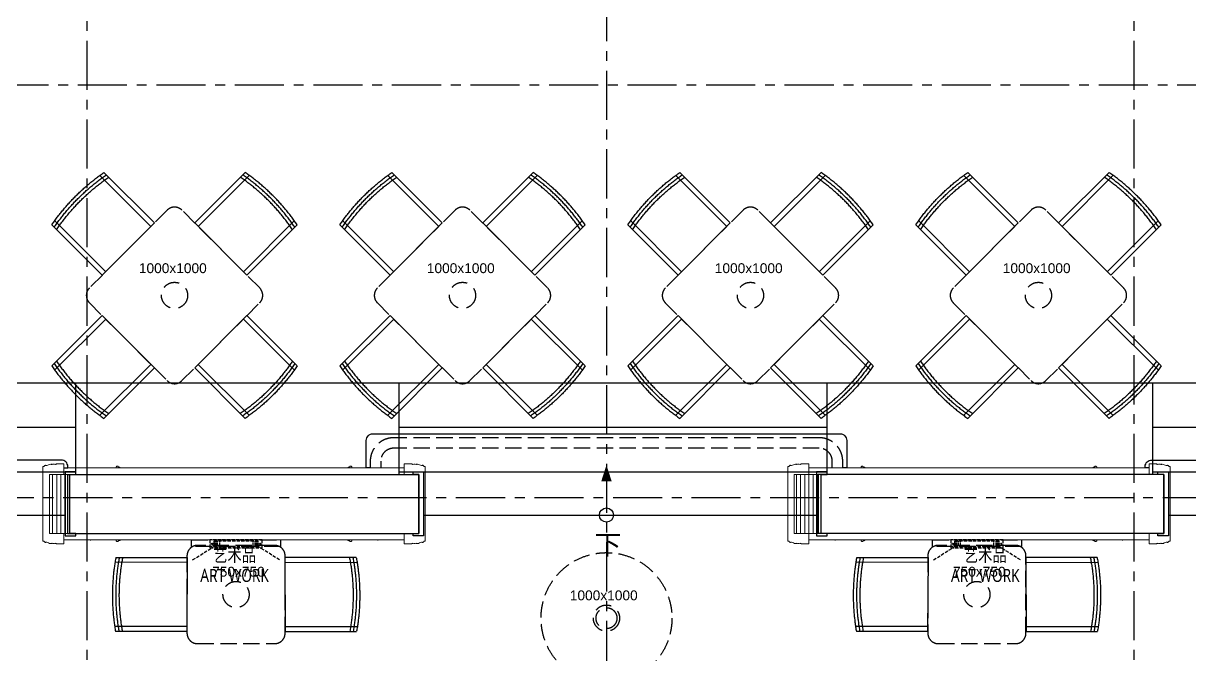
# Model space of a CAD drawing. Header units: millimetres. Extents: x -6033 to 120673, y -4970 to 90533.
# Drawn here: x 52895 to 61806, y 65014 to 69833 of the extents above; entities that cross this region are included whole.
import ezdxf

# ---------------------------------------------------------------- set-up
doc = ezdxf.new("R2010")
doc.units = ezdxf.units.MM
for name, pattern in [('I-AR$0$CENTER', [2, 1.25, -0.25, 0.25, -0.25]), ('I-PLAN$0$ACAD_ISO02W100', [15, 12, -3]), ('I-PLAN$0$CENTER', [2, 1.25, -0.25, 0.25, -0.25]), ('I-PLAN$0$DASH', [0.35, 0.25, -0.1]), ('I-PLAN$0$DASHED', [19.05, 12.7, -6.35]), ('I-PLAN$0$HIDDEN2', [0.1875, 0.125, -0.0625])]:
    doc.linetypes.add(name, pattern=pattern)
for name, color, linetype in [('I-AR$0$D-BASE-WALL', 4, 'Continuous'), ('I-AR$0$I-stairs', 2, 'Continuous'), ('I-AR$0$I—平面—装饰面层线', 4, 'Continuous'), ('I-PLAN$0$0-建-楼梯', 1, 'Continuous'), ('I-PLAN$0$A-stairs', 2, 'Continuous'), ('I-PLAN$0$FURN', 1, 'Continuous'), ('I-PLAN$0$I-GRID', 252, 'I-PLAN$0$CENTER'), ('I-PLAN$0$I-PL-FURN', 1, 'I-PLAN$0$DASH'), ('I-PLAN$0$I-PL-LIGHT', 1, 'I-PLAN$0$HIDDEN2'), ('I-PLAN$0$ID-TEXT-HEADING-3', 3, 'Continuous'), ('I-PLAN$0$L-ELEV-MARK', 253, 'Continuous'), ('I-PLAN$0$P-平面活动家具', 1, 'Continuous'), ('ISH-Refe1', 50, 'Continuous')]:
    doc.layers.add(name, color=color, linetype=linetype)
for name, color, linetype, lineweight in [('I-AR$0$GZET_COL_GRID_1-200_轴线', 8, 'I-AR$0$CENTER', 25), ('I-AR$0$I-SCOPE', 252, 'Continuous', 35), ('I-PLAN$0$_ACM-A-WALL-HACH', 251, 'Continuous', 9), ('I-PLAN$0$I-PL-WALL-FHINISH', 73, 'Continuous', 13), ('I-PLAN$0$I-WALL', 6, 'Continuous', 13)]:
    doc.layers.add(name, color=color, linetype=linetype, lineweight=lineweight)
doc.styles.add('HB35Norm', font='ARCHSTYL.SHX', dxfattribs={"width": 0.8, "height": 3.5})
doc.styles.add('I-PLAN$0$Arial', font='ARIALUNI.ttf')

# ---------------------------------------------------------------- blocks, each defined once
blk = doc.blocks.new('I-AR$0$海龙_1211170131')
at = {"layer": 'I-AR$0$GZET_COL_GRID_1-200_轴线', "ltscale": 300}
for p, q in [((53155, 86275), (53155, 59995)), ((61155, 86275), (61155, 59995)), ((-2225, 65990), (116415, 65990))]:
    blk.add_line(p, q, dxfattribs=at)
blk = doc.blocks.new('I-AR')
at = {"layer": 'I-AR$0$I-SCOPE'}
h = blk.add_hatch(dxfattribs=at)
h.set_pattern_fill('ANSI31', color=256, scale=200)
h.paths.add_polyline_path([(63300, 72640), (66630, 72640), (66630, 70889.4), (90600, 70890), (90600, 66390), (96650, 66390), (96650, 24876.4), (18340, 24876.4), (18340, 66390), (48090, 66390), (48090, 72640), (51400, 72640), (51400, 72649.9), (52869.5, 72649.9), (52869.5, 72640), (55240, 72640), (55240, 72790), (59460, 72790), (59460, 72640), (61830.5, 72640), (61830.5, 72649.9), (63300, 72649.9)], flags=16)
h.paths.add_polyline_path([(7330, 0), (7330, -1770), (11180, -1770), (11180, 0), (18450, 0), (18450, 2900), (27550, 2900), (27550, 18090), (37037.3, 18090), (37037.3, 17350), (96200, 17350), (96200, 18120), (114640, 18120), (114640, 84500), (0, 84500), (0, 0)])
at = {"layer": 'I-AR$0$D-BASE-WALL'}
for p, q in [((53232.5, 66390), (53232.5, 65940)), ((53232.5, 66390), (55917.5, 66390)), ((55917.5, 66390), (55917.5, 65940)), ((58967.5, 66390), (58967.5, 65940)), ((61607.5, 66390), (58967.5, 66390)), ((61607.5, 66390), (61607.5, 65940)), ((53232.5, 65940), (55917.5, 65940)), ((61607.5, 65940), (58967.5, 65940))]:
    blk.add_line(p, q, dxfattribs=at)
at = {"layer": 'I-AR$0$I-stairs'}
for p, q in [((48630, 67090), (66100, 67090)), ((53295, 66390), (53295, 67090)), ((55765, 66390), (55765, 67090)), ((59035, 66390), (59035, 67090)), ((61525, 66390), (61525, 67090)), ((50135, 66750), (53295, 66750)), ((55765, 66750), (59035, 66750)), ((61525, 66750), (64660, 66750)), ((50135, 66410), (53295, 66410)), ((55765, 66410), (59035, 66410)), ((61525, 66410), (64660, 66410)), ((51285, 66080), (53215, 66080)), ((55952.5, 66080), (58955, 66080)), ((61642.5, 66080), (63500, 66080))]:
    blk.add_line(p, q, dxfattribs=at)
at = {"layer": 'I-AR$0$I—平面—装饰面层线'}
for points in [[(53250, 66390), (53295, 66390), (53295, 66410), (53215, 66410), (53215, 65920), (53295, 65920), (53295, 65940), (53250, 65940), (53250, 66390)], [(55917.5, 66390), (55872.5, 66390), (55872.5, 66410), (55952.5, 66410), (55952.5, 65920), (55872.5, 65920), (55872.5, 65940), (55917.5, 65940), (55917.5, 66390)], [(58990, 66390), (59035, 66390), (59035, 66410), (58955, 66410), (58955, 65920), (59035, 65920), (59035, 65940), (58990, 65940), (58990, 66390)], [(61607.5, 66390), (61562.5, 66390), (61562.5, 66410), (61642.5, 66410), (61642.5, 65920), (61562.5, 65920), (61562.5, 65940), (61607.5, 65940), (61607.5, 66390)]]:
    blk.add_lwpolyline(points, dxfattribs=at)
at = {"layer": 'I-AR$0$GZET_COL_GRID_1-200_轴线'}
blk.add_blockref('I-AR$0$海龙_1211170131', (225, 225), dxfattribs=at)
blk = doc.blocks.new('I-PLAN$0$091116-BRASSERIE$0$Floor_03$0$Y_03_Floor$0$3rd-Floor-rest$0$A$C41AE3FBC')
at = {"layer": 'I-PLAN$0$I-PL-FURN', "ltscale": 500}
for p, q in [((-9.62, -6), (-9.62, 15.76)), ((9.62, -6.06), (9.62, 15.7))]:
    blk.add_line(p, q, dxfattribs=at)
blk.add_lwpolyline([(11.12, 15.38), (11.12, -6.06), (-11.12, -6), (-11.12, 15.44)], dxfattribs=at)
for centre, radius, start, end in [((-0.15, -45.9), 62.31, 79.5796, 100.1371), ((-0.15, -45.25), 60.66, 79.2974, 100.4193), ((-0.14, -44.6), 59.02, 78.9991, 100.7176)]:
    blk.add_arc(centre, radius, start, end, dxfattribs=at)
blk = doc.blocks.new('*U524')
at = {"layer": 'I-PLAN$0$I-PL-WALL-FHINISH'}
for points in [[(0, 50), (0, -30), (57, -30, -0.37825), (61.8, -27, 0.623496), (66.5, -25, 0.284819), (90.4, -25, 0.636149), (97.5, -27, 0.282378), (109.8, -26.5, -0.186128), (138.1, -17.9, 0.824383), (144, -16.9), (146.4, -16.9, -0.262247), (150, -13.9), (150, -9.9), (160, -9.9), (160, 559.9), (150, 559.9), (150, 563.9, -0.262247), (146.4, 566.9), (144, 566.9, 0.824383), (138.1, 567.9, -0.186128), (109.8, 576.5, 0.282378), (97.5, 577, 0.636149), (90.4, 575, 0.284819), (66.5, 575, 0.623496), (61.8, 577, -0.37825), (57, 580), (0, 580), (0, 500)], [(1789.5, 50), (1789.5, -30), (1732.5, -30, 0.37825), (1727.7, -27, -0.623496), (1723, -25, -0.284819), (1699.1, -25, -0.636149), (1692, -27, -0.282378), (1679.7, -26.5, 0.186128), (1651.4, -17.9, -0.824383), (1645.5, -16.9), (1643.1, -16.9, 0.262247), (1639.5, -13.9), (1639.5, -9.9), (1629.5, -9.9), (1629.5, 559.9), (1639.5, 559.9), (1639.5, 563.9, 0.262247), (1643.1, 566.9), (1645.5, 566.9, -0.824383), (1651.4, 567.9, 0.186128), (1679.7, 576.5, -0.282378), (1692, 577, -0.636149), (1699.1, 575, -0.284819), (1723, 575, -0.623496), (1727.7, 577, 0.37825), (1732.5, 580), (1789.5, 580), (1789.5, 500)]]:
    blk.add_lwpolyline(points, format="xyb", dxfattribs=at)
blk = doc.blocks.new('*U525')
at = {"layer": 'I-PLAN$0$I-PL-WALL-FHINISH'}
for points in [[(0, 50), (0, -30), (57, -30, -0.37825), (61.8, -27, 0.623496), (66.5, -25, 0.284819), (90.4, -25, 0.636149), (97.5, -27, 0.282378), (109.8, -26.5, -0.186128), (138.1, -17.9, 0.824383), (144, -16.9), (146.4, -16.9, -0.262247), (150, -13.9), (150, -9.9), (160, -9.9), (160, 559.9), (150, 559.9), (150, 563.9, -0.262247), (146.4, 566.9), (144, 566.9, 0.824383), (138.1, 567.9, -0.186128), (109.8, 576.5, 0.282378), (97.5, 577, 0.636149), (90.4, 575, 0.284819), (66.5, 575, 0.623496), (61.8, 577, -0.37825), (57, 580), (0, 580), (0, 500)], [(3090, 50), (3090, -30), (3033, -30, 0.37825), (3028.2, -27, -0.623496), (3023.5, -25, -0.284819), (2999.6, -25, -0.636149), (2992.5, -27, -0.282378), (2980.2, -26.5, 0.186128), (2951.9, -17.9, -0.824383), (2946, -16.9), (2943.6, -16.9, 0.262247), (2940, -13.9), (2940, -9.9), (2930, -9.9), (2930, 559.9), (2940, 559.9), (2940, 563.9, 0.262247), (2943.6, 566.9), (2946, 566.9, -0.824383), (2951.9, 567.9, 0.186128), (2980.2, 576.5, -0.282378), (2992.5, 577, -0.636149), (2999.6, 575, -0.284819), (3023.5, 575, -0.623496), (3028.2, 577, 0.37825), (3033, 580), (3090, 580), (3090, 500)]]:
    blk.add_lwpolyline(points, format="xyb", dxfattribs=at)
blk = doc.blocks.new('*U526')
at = {"layer": 'I-PLAN$0$I-PL-WALL-FHINISH'}
blk.add_lwpolyline([(0, 0), (2600.5, 0)], dxfattribs=at)
for points in [[(205, -1), (200, -1), (200, 0), (205, 0)], [(2395.5, -1), (2400.5, -1), (2400.5, 0), (2395.5, 0)]]:
    blk.add_lwpolyline(points, close=True, dxfattribs=at)
for points in [[(400, 0), (400, -8, -0.320816), (402.7, -10.6), (403.3, -10.6, 0.466827), (414.7, -10.6), (415.3, -10.6, -0.468154), (422.7, -5.5), (423.3, -4.8, 0.645582), (426.7, -4.6), (427.3, -4.6, -0.415157), (430, -3.3), (430, 0)], [(2200.5, 0), (2200.5, -8, 0.320816), (2197.8, -10.6), (2197.2, -10.6, -0.466827), (2185.8, -10.6), (2185.2, -10.6, 0.468154), (2177.8, -5.5), (2177.2, -4.8, -0.645582), (2173.8, -4.6), (2173.2, -4.6, 0.415157), (2170.5, -3.3), (2170.5, 0)]]:
    blk.add_lwpolyline(points, format="xyb", close=True, dxfattribs=at)
blk = doc.blocks.new('I-PLAN$0$海龙工具_镜前灯')
at = {"color": 8, "linetype": 'I-PLAN$0$DASH', "ltscale": 100}
for p, q in [((-331.6, 0.4), (-169.8, 103.5)), ((332, 0.4), (170.2, 103.5))]:
    blk.add_line(p, q, dxfattribs=at)
at = {"color": 8, "linetype": 'I-PLAN$0$DASH', "ltscale": 40}
for p, q in [((-167, 143.5), (-167, 103.5)), ((-162.2, 143.5), (-162.2, 103.5)), ((-154.5, 143.5), (-154.5, 103.5)), ((-143.4, 143.5), (-143.4, 103.5)), ((-127.5, 143.5), (-127.5, 103.5)), ((127.8, 143.5), (127.8, 103.5)), ((143.8, 143.5), (143.8, 103.5)), ((154.9, 143.5), (154.9, 103.5)), ((162.6, 143.5), (162.6, 103.5)), ((167.4, 143.5), (167.4, 103.5))]:
    blk.add_line(p, q, dxfattribs=at)
at = {"linetype": 'I-PLAN$0$DASH', "ltscale": 100}
blk.add_lwpolyline([(-199.8, 93.5), (200.2, 93.5), (200.2, 153.5), (-199.8, 153.5)], close=True, dxfattribs=at)
at = {"color": 8, "linetype": 'I-PLAN$0$DASH', "ltscale": 100}
blk.add_lwpolyline([(-169.8, 103.5), (170.2, 103.5), (170.2, 143.5), (-169.8, 143.5)], close=True, dxfattribs=at)
at = {"color": 8, "linetype": 'I-PLAN$0$DASH', "ltscale": 31.415927}
for centre in [(-184.2, 123.9), (184.6, 123.9)]:
    blk.add_circle(centre, 5, dxfattribs=at)
blk = doc.blocks.new('I-PLAN')
at = {"layer": 'I-PLAN$0$_ACM-A-WALL-HACH'}
h = blk.add_hatch(dxfattribs=at)
h.set_pattern_fill('ANSI31', color=256, scale=10, angle=45)
h.paths.add_polyline_path([(53094.5, 65940), (53232.5, 65940), (53232.5, 66390), (53094.5, 66390)])
h = blk.add_hatch(dxfattribs=at)
h.set_pattern_fill('ANSI31', color=256, scale=10, angle=45)
h.paths.add_polyline_path([(58967.5, 65940), (58785, 65940), (58785, 66390), (58967.5, 66390)])
at = {"layer": 'I-PLAN$0$0-建-楼梯'}
blk.add_lwpolyline([(57350, 66080, 0, 0, 0), (57350, 66461.8, 0, 80, 0), (57350, 66337.1, 0, 0, 0)], format="xyseb", dxfattribs=at)
at = {"layer": 'I-PLAN$0$A-stairs'}
for points in [[(55545, 66440), (55515, 66440), (55515, 66650, -0.414214), (55565, 66700), (59135, 66700, -0.414214), (59185, 66650), (59185, 66440), (59155, 66440)], [(53204.5, 66440), (53234.5, 66440), (53234.5, 66450, 0.414214), (53184.5, 66500), (51435, 66500, 0.414214), (51385, 66450), (51385, 66440), (51415, 66440)], [(61495.5, 66440), (61465.5, 66440), (61465.5, 66450, -0.414214), (61515.5, 66500), (63265, 66500, -0.414214), (63315, 66450), (63315, 66440), (63285, 66440)]]:
    blk.add_lwpolyline(points, format="xyb", dxfattribs=at)
for points in [[(51575, 66080), (53044.5, 66080)], [(55965, 66080), (58735, 66080)], [(61655.5, 66080), (63125, 66080)]]:
    blk.add_lwpolyline(points, dxfattribs=at)
at = {"layer": 'I-PLAN$0$I-GRID', "ltscale": 300}
for points in [[(57350, 74271.9), (57350, 60523.9)], [(47311.1, 69365), (67518.9, 69365)]]:
    blk.add_lwpolyline(points, dxfattribs=at)
at = {"layer": 'I-PLAN$0$I-PL-FURN', "ltscale": 500}
for points in [[(54106.6, 67106.1), (54700.5, 67700.1, 0.414214), (54700.5, 67813.2), (54106.6, 68407.2, 0.414214), (53993.4, 68407.2), (53399.5, 67813.2, 0.414214), (53399.5, 67700.1), (53993.4, 67106.1, 0.414214)], [(56306.6, 67106.1), (56900.5, 67700.1, 0.414214), (56900.5, 67813.2), (56306.6, 68407.2, 0.414214), (56193.4, 68407.2), (55599.5, 67813.2, 0.414214), (55599.5, 67700.1), (56193.4, 67106.1, 0.414214)], [(58506.6, 67106.1), (59100.5, 67700.1, 0.414214), (59100.5, 67813.2), (58506.6, 68407.2, 0.414214), (58393.4, 68407.2), (57799.5, 67813.2, 0.414214), (57799.5, 67700.1), (58393.4, 67106.1, 0.414214)], [(60706.6, 67106.1), (61300.5, 67700.1, 0.414214), (61300.5, 67813.2), (60706.6, 68407.2, 0.414214), (60593.4, 68407.2), (59999.5, 67813.2, 0.414214), (59999.5, 67700.1), (60593.4, 67106.1, 0.414214)], [(54225, 65098.2), (54815, 65098.2, 0.414214), (54895, 65178.2), (54895, 65768.2, 0.414214), (54815, 65848.2), (54225, 65848.2, 0.414214), (54145, 65768.2), (54145, 65178.2, 0.414214)], [(59885, 65098.2), (60475, 65098.2, 0.414214), (60555, 65178.2), (60555, 65768.2, 0.414214), (60475, 65848.2), (59885, 65848.2, 0.414214), (59805, 65768.2), (59805, 65178.2, 0.414214)]]:
    blk.add_lwpolyline(points, format="xyb", close=True, dxfattribs=at)
for points in [[(59155, 66440), (59155, 66490, 0.414214), (58975, 66670), (55725, 66670, 0.414214), (55545, 66490), (55545, 66440)], [(59075, 66440), (59075, 66490, 0.414214), (58975, 66590), (55725, 66590, 0.414214), (55625, 66490), (55625, 66440)]]:
    blk.add_lwpolyline(points, format="xyb", dxfattribs=at)
for points in [[(54860.1, 65840), (54179.9, 65840), (54179.9, 65890), (54860.1, 65890)], [(60520.1, 65840), (59839.9, 65840), (59839.9, 65890), (60520.1, 65890)]]:
    blk.add_lwpolyline(points, close=True, dxfattribs=at)
blk.add_circle((57350, 65292.8), 500, dxfattribs=at)
at = {"layer": 'I-PLAN$0$I-PL-LIGHT', "linetype": 'I-PLAN$0$DASHED', "ltscale": 10}
for centre, radius in [((54050, 67756.6), 100), ((56250, 67756.6), 100), ((58450, 67756.6), 100), ((60650, 67756.6), 100), ((54520, 65473.2), 100), ((60180, 65473.2), 100), ((57350, 65292.8), 100), ((57350, 65292.8), 80)]:
    blk.add_circle(centre, radius, dxfattribs=at)
at = {"layer": 'I-PLAN$0$I-WALL'}
for points in [[(53094.5, 65940), (53232.5, 65940), (53232.5, 66390), (53094.5, 66390)], [(58967.5, 65940), (58785, 65940), (58785, 66390), (58967.5, 66390)]]:
    blk.add_lwpolyline(points, close=True, dxfattribs=at)
at = {"layer": 'I-PLAN$0$L-ELEV-MARK'}
blk.add_circle((57350, 66080), 53.9, dxfattribs=at)
at = {"layer": 'I-PLAN$0$I-PL-LIGHT', "linetype": 'I-PLAN$0$DASHED', "ltscale": 10}
for p in [(54519.8, 65736.5), (60179.8, 65736.5)]:
    blk.add_blockref('I-PLAN$0$海龙工具_镜前灯', p, dxfattribs=at)
at = {"layer": 'I-PLAN$0$I-PL-WALL-FHINISH'}
for name, p in [('*U524', (51415, 65890)), ('*U525', (55805, 65890)), ('*U526', (53204.5, 65890))]:
    blk.add_blockref(name, p, dxfattribs=at)
at = {"layer": 'I-PLAN$0$I-PL-WALL-FHINISH', "xscale": -1, "rotation": 180}
blk.add_blockref('*U526', (53204.5, 66440), dxfattribs=at)
at = {"layer": 'I-PLAN$0$I-PL-WALL-FHINISH', "rotation": 180}
blk.add_blockref('*U526', (61495.5, 66440), dxfattribs=at)
at = {"layer": 'I-PLAN$0$I-PL-WALL-FHINISH', "xscale": -1}
for name, p in [('*U524', (63285, 65890)), ('*U526', (61495.5, 65890))]:
    blk.add_blockref(name, p, dxfattribs=at)
at = {"layer": 'I-PLAN$0$P-平面活动家具'}
for p, xscale, yscale, zscale, rotation in [((53588.2, 68218.4), -25.39999999990687, 25.39999999990687, 25.39999999990687, 45), ((54511.8, 68218.4), 25.39999999990687, 25.39999999990687, 25.39999999990687, 315), ((55788.2, 68218.4), -25.39999999990687, 25.39999999990687, 25.39999999990687, 45), ((56711.8, 68218.4), 25.39999999990687, 25.39999999990687, 25.39999999990687, 315), ((57988.2, 68218.4), -25.39999999990687, 25.39999999990687, 25.39999999990687, 45), ((58911.8, 68218.4), 25.39999999990687, 25.39999999990687, 25.39999999990687, 315), ((60188.2, 68218.4), -25.39999999990687, 25.39999999990687, 25.39999999990687, 45), ((61111.8, 68218.4), 25.39999999990687, 25.39999999990687, 25.39999999990687, 315), ((53588.2, 67294.8), 25.39999999990687, 25.39999999990687, 25.39999999990687, 135), ((54511.8, 67294.8), -25.39999999990687, 25.39999999990687, 25.39999999990687, 225), ((55788.2, 67294.8), 25.39999999990687, 25.39999999990687, 25.39999999990687, 135), ((56711.8, 67294.8), -25.39999999990687, 25.39999999990687, 25.39999999990687, 225), ((57988.2, 67294.8), 25.39999999990687, 25.39999999990687, 25.39999999990687, 135), ((58911.8, 67294.8), -25.39999999990687, 25.39999999990687, 25.39999999990687, 225), ((60188.2, 67294.8), 25.39999999990687, 25.39999999990687, 25.39999999990687, 135), ((61111.8, 67294.8), -25.39999999990687, 25.39999999990687, 25.39999999990687, 225), ((53991.9, 65473.6), 25.39999999990686, 25.39999999990686, 25.39999999990686, 89.85835853881424), ((55048.1, 65473.6), -25.39999999990686, 25.39999999990686, 25.39999999990687, 270.1416414611858), ((59651.9, 65473.6), 25.39999999990686, 25.39999999990686, 25.39999999990686, 89.85835853881424), ((60708.1, 65473.6), -25.39999999990686, 25.39999999990686, 25.39999999990687, 270.1416414611858)]:
    blk.add_blockref('I-PLAN$0$091116-BRASSERIE$0$Floor_03$0$Y_03_Floor$0$3rd-Floor-rest$0$A$C41AE3FBC', p, dxfattribs=dict(at, xscale=xscale, yscale=yscale, zscale=zscale, rotation=rotation))
at = {"layer": 'I-PLAN$0$FURN', "linetype": 'I-PLAN$0$ACAD_ISO02W100', "char_height": 75, "attachment_point": 1, "style": 'I-PLAN$0$Arial'}
for s, insert in [('{\\fArial Unicode MS|b0|i0|c134|p34;1000x}1000', (53777.4, 68001.9)), ('{\\fArial Unicode MS|b0|i0|c134|p34;1000x}1000', (55977.4, 68001.9)), ('{\\fArial Unicode MS|b0|i0|c134|p34;1000x}1000', (58177.4, 68001.9)), ('{\\fArial Unicode MS|b0|i0|c134|p34;1000x}1000', (60377.4, 68001.9)), ('750x750', (54337.2, 65684.7)), ('750x750', (59997.2, 65684.7)), ('1000{\\fArial Unicode MS|b0|i0|c134|p34;x}1000', (57069.8, 65504.3))]:
    blk.add_mtext_dynamic_manual_height_columns(s, width=181404.2, gutter_width=600, heights=[131.5], dxfattribs=dict(at, insert=insert))
at = {"layer": 'I-PLAN$0$ID-TEXT-HEADING-3', "style": 'I-PLAN$0$Arial'}
blk.add_text('下', height=150, dxfattribs=at).set_placement((57258.8, 65777.6))

msp = doc.modelspace()

# ---------------------------------------------------------------- block references
for name in ['I-AR', 'I-PLAN']:
    msp.add_blockref(name, (0, 0))

# ---------------------------------------------------------------- texts
at = {"layer": 'ISH-Refe1', "char_height": 100, "width": 46239.708, "attachment_point": 2, "style": 'HB35Norm'}
for s, insert in [('{\\fMicrosoft YaHei|b0|i0|c134|p34;艺术品}', (54508.6, 65823.8)), ('{\\fMicrosoft YaHei|b0|i0|c134|p34;艺术品}', (60243.9, 65823.8)), ('{\\fMicrosoft YaHei|b0|i0|c134|p34;ART WORK}', (54508.6, 65669.1)), ('{\\fMicrosoft YaHei|b0|i0|c134|p34;ART WORK}', (60243.9, 65669.1))]:
    msp.add_mtext(s, dxfattribs=dict(at, insert=insert))

doc.saveas('drawing.dxf')
